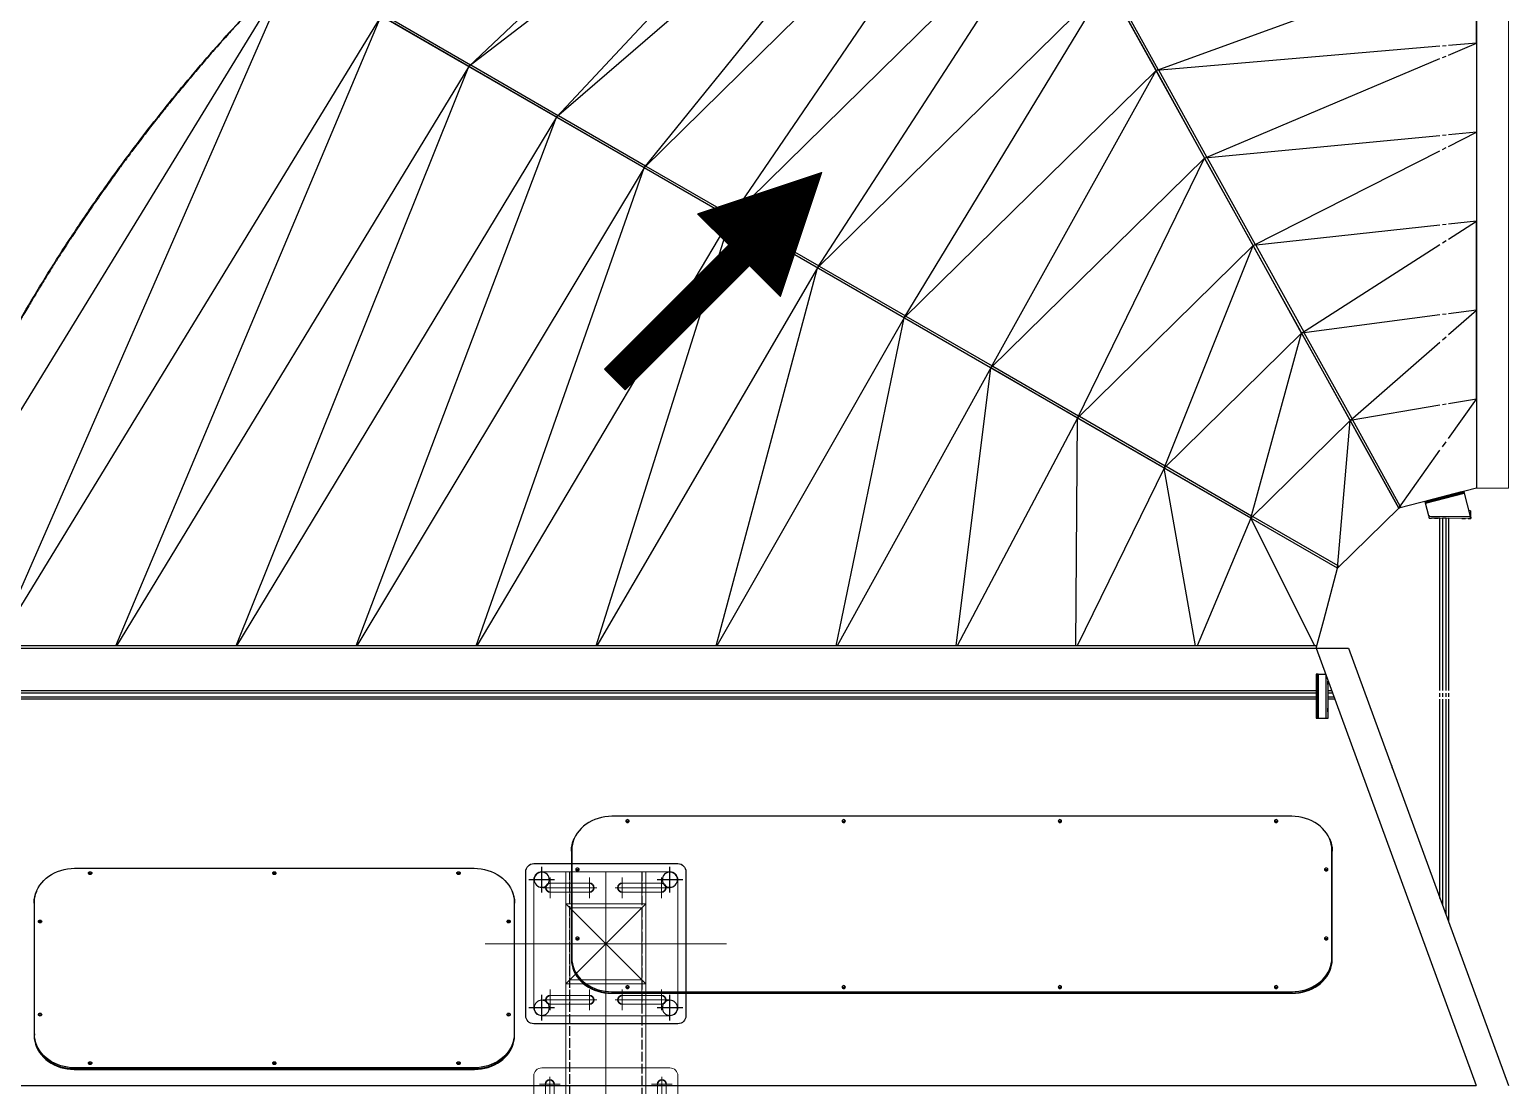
# Model space of a CAD drawing. Header units: millimetres. Extents: x 845401 to 948039, y 511594 to 550263.
# Drawn here: x 922749 to 924595, y 532610 to 533928 of the extents above; entities that cross this region are included whole.
import ezdxf

# ---------------------------------------------------------------- set-up
doc = ezdxf.new("R2010")
doc.units = ezdxf.units.MM
doc.linetypes.add('ACAD_ISO02W100', pattern=[15, 12, -3])
doc.linetypes.add('CENTER', pattern=[0])
for name, color, linetype in [('00', 7, 'Continuous'), ('3中心线层', 1, 'CENTER'), ('虚线', 4, 'ACAD_ISO02W100')]:
    doc.layers.add(name, color=color, linetype=linetype)
for name, color, linetype, lineweight in [('8101-0023040DXF_CONTINUOUS_LINE', 7, 'Continuous', 18), ('A-剖-0.10mm.......SECT-L01', 255, 'Continuous', 18), ('中心线', 1, 'CENTER', 9), ('粗实线', 7, 'Continuous', 30)]:
    doc.layers.add(name, color=color, linetype=linetype, lineweight=lineweight)

# ---------------------------------------------------------------- blocks, each defined once
blk = doc.blocks.new('ljsfja-03269ee44')
h = blk.add_hatch()
h.set_pattern_fill('ANSI31', color=1, style=0)
h.set_pattern_definition([(45, (-831476.56413, 394010.49028), (-0.088388347648, 0.088388347648), [])])
h.paths.add_polyline_path([(476.5, 66.8), (76.5, 266.8), (76.5, 116.8), (-523.5, 116.8), (-523.5, 16.8), (76.5, 16.8), (76.5, -133.2)])
at = {"color": 1}
for points in [[(76.5, 116.8), (76.5, 266.8), (476.5, 66.8), (476.5, 66.8), (76.5, -133.2), (76.5, 16.8)], [(76.5, 16.8), (-523.5, 16.8), (-523.5, 116.8), (76.5, 116.8)]]:
    blk.add_lwpolyline(points, dxfattribs=at)
blk = doc.blocks.new('G$C0940C817')
at = {"linetype": 'Continuous', "lineweight": 25}
for p, q in [((40.3, 2079.5), (2240, 2079.5)), ((2040.1, 1533.5), (2240, 2079.5)), ((2080.3, 1533.5), (2280.3, 2079.5)), ((489.2, 2059.1), (489.2, 2059.4)), ((489.2, 2059.4), (989.2, 2059.4)), ((489.7, 2057.5), (489.7, 2059.1)), ((988.7, 2059.1), (489.7, 2059.1)), ((988.7, 2057.5), (489.7, 2057.5)), ((988.7, 2057.5), (988.7, 2059.1)), ((989.2, 2059.4), (989.2, 2059.1)), ((439.2, 1851.7), (439.2, 2017.2)), ((439.7, 2015.2), (439.7, 2016.8)), ((439.7, 2015.2), (439.7, 1850.6)), ((1038.7, 2015.2), (1038.7, 2016.8)), ((1038.7, 1850.6), (1038.7, 2015.2)), ((1039.2, 2017.2), (1039.2, 1851.7)), ((439.2, 2011.1), (439.7, 2011.1)), ((439.2, 2009.5), (439.7, 2009.5)), ((1038.7, 2011.1), (1039.2, 2011.1)), ((1038.7, 2009.5), (1039.2, 2009.5)), ((1160.2, 1964.1), (1160.2, 1964.4)), ((1160.2, 1964.4), (2010.2, 1964.4)), ((1160.7, 1962.5), (1160.7, 1964.1)), ((1160.7, 1964.1), (2009.7, 1964.1)), ((1160.7, 1962.5), (2009.7, 1962.5)), ((2009.7, 1962.5), (2009.7, 1964.1)), ((2010.2, 1964.4), (2010.2, 1964.1)), ((1110.2, 1786.7), (1110.2, 1922.2)), ((1110.7, 1920.2), (1110.7, 1921.8)), ((2059.7, 1920.2), (2059.7, 1921.8)), ((2060.2, 1922.2), (2060.2, 1786.7)), ((1110.2, 1916.1), (1110.7, 1916.1)), ((1110.2, 1914.5), (1110.7, 1914.5)), ((1110.7, 1785.6), (1110.7, 1920.2)), ((2059.7, 1920.2), (2059.7, 1785.6)), ((2059.7, 1916.1), (2060.2, 1916.1)), ((2059.7, 1914.5), (2060.2, 1914.5)), ((2202.3, 1866.5), (2202.3, 1597)), ((2205.3, 1597), (2205.3, 1874.7)), ((439.7, 1859.5), (439.2, 1859.5)), ((1039.2, 1859.5), (1038.7, 1859.5)), ((2197.7, 1597), (2197.7, 1854)), ((2194.7, 1845.8), (2194.7, 1597)), ((489.7, 1808.3), (988.7, 1808.3)), ((1110.7, 1794.5), (1110.2, 1794.5)), ((2060.2, 1794.5), (2059.7, 1794.5)), ((2009.7, 1743.3), (1160.7, 1743.3)), ((2135.1, 1680.5), (2134.1, 1680.5)), ((2135.1, 1683.2), (2135.1, 1680.5)), ((2040.2, 1621), (2041.7, 1621)), ((2040.2, 1618), (2040.2, 1621)), ((2041.7, 1621), (2040.2, 1621)), ((2040.2, 1621), (2040.2, 1621)), ((2041.7, 1618), (2040.2, 1618)), ((2040.2, 1569), (2040.2, 1618)), ((2041.7, 1621), (2041.7, 1618)), ((2041.7, 1621), (2041.7, 1621)), ((2041.7, 1566), (2041.7, 1621)), ((2041.7, 1569), (2041.7, 1618)), ((2041.7, 1603.9), (2041.7, 1608.1)), ((2042.7, 1566), (2042.7, 1621)), ((2042.7, 1621), (2042.7, 1621)), ((2042.7, 1621), (2052.2, 1621)), ((2042.7, 1621), (2052.2, 1621)), ((2052.2, 1621), (2052.2, 1621)), ((2052.2, 1566.6), (2052.2, 1621)), ((2053.2, 1621), (2053.2, 1621.1)), ((2054.7, 1621.1), (2053.2, 1621.1)), ((2053.2, 1621), (2054.7, 1621)), ((2054.7, 1621), (2054.7, 1621.1)), ((2054.7, 1611.1), (2054.7, 1621.1)), ((2054.7, 1573.4), (2054.7, 1621)), ((2054.7, 1608.5), (2054.7, 1612.7)), ((2054.7, 1612.7), (2054.7, 1612.7)), ((2054.7, 1612.7), (2054.7, 1608.5)), ((2054.7, 1612.6), (2054.7, 1612.6)), ((2054.7, 1612.6), (2054.7, 1608.4)), ((2054.7, 1608.4), (2054.7, 1612.6)), ((2054.7, 1597), (2054.7, 1611.1)), ((2054.7, 1608.5), (2054.7, 1608.5)), ((2054.7, 1608.4), (2054.7, 1608.4)), ((2040.2, 1597), (240.2, 1597)), ((240.2, 1594), (2040.2, 1594)), ((2040.2, 1589.4), (240.2, 1589.4)), ((2063.3, 1597), (2054.7, 1597)), ((2054.7, 1594), (2062.2, 1594)), ((2054.7, 1589.4), (2054.7, 1594)), ((2060.5, 1589.4), (2054.7, 1589.4)), ((2194.7, 1594), (2194.7, 1589.4)), ((2197.7, 1589.4), (2197.7, 1594)), ((2202.3, 1594), (2202.3, 1589.4)), ((2205.3, 1589.4), (2205.3, 1594)), ((240.2, 1586.4), (2040.2, 1586.4)), ((2041.7, 1583.1), (2041.7, 1578.9)), ((2054.7, 1586.4), (2059.4, 1586.4)), ((2054.7, 1576.1), (2054.7, 1586.4)), ((2054.7, 1574.5), (2054.7, 1578.7)), ((2054.7, 1578.7), (2054.7, 1578.7)), ((2054.7, 1578.7), (2054.7, 1574.5)), ((2054.7, 1578.6), (2054.7, 1578.6)), ((2054.7, 1578.6), (2054.7, 1574.4)), ((2054.7, 1574.4), (2054.7, 1578.6)), ((2054.7, 1573.4), (2054.7, 1576.1)), ((2054.7, 1574.5), (2054.7, 1574.5)), ((2054.7, 1574.4), (2054.7, 1574.4)), ((2194.7, 1586.4), (2194.7, 1371)), ((2197.7, 1371.1), (2197.7, 1586.4)), ((2202.3, 1586.4), (2202.3, 1371.1)), ((2205.3, 1371.1), (2205.3, 1586.4)), ((2040.2, 1569), (2041.7, 1569)), ((2040.2, 1566), (2040.2, 1569)), ((2041.7, 1566), (2040.2, 1566)), ((2041.7, 1569), (2041.7, 1566)), ((2041.7, 1566), (2041.7, 1566)), ((2042.7, 1566), (2052, 1566)), ((240.3, 1533.4), (2040, 1533.4)), ((2040, 1533.5), (2080.3, 1533.5)), ((2040, 1533.5), (2040.1, 1533.5)), ((2040, 1533.5), (2040, 1533.4)), ((2040, 1533.4), (2040.2, 1533.5)), ((2040.2, 1530.5), (2040.2, 1533.5)), ((2040.2, 1533.5), (2049.6, 1498.4)), ((2080.2, 1533.5), (2080.2, 1533.5)), ((2080.2, 1533.5), (2080.3, 1533.5)), ((2040.2, 1530.5), (240.2, 1530.5)), ((242, 1530.5), (761.6, 683.3)), ((391.5, 1530.5), (763.1, 680.8)), ((872.6, 743.9), (392, 1530.5)), ((541.4, 1530.5), (872.6, 743.9)), ((982, 807.1), (542, 1530.5)), ((691.4, 1530.5), (982, 807.1)), ((1091.5, 870.3), (692, 1530.5)), ((841.3, 1530.5), (1091.5, 870.3)), ((1200.9, 933.5), (842, 1530.5)), ((991.2, 1530.5), (1200.9, 933.5)), ((1309.2, 996), (991.9, 1530.5)), ((1141.1, 1530.5), (1309.2, 996)), ((1417.4, 1058.5), (1141.9, 1530.5)), ((1291, 1530.5), (1417.4, 1058.5)), ((1525.7, 1121), (1291.9, 1530.5)), ((1440.8, 1530.5), (1525.7, 1121)), ((1633.9, 1183.5), (1441.8, 1530.5)), ((1590.5, 1530.5), (1633.9, 1183.5)), ((1742.2, 1246), (1591.7, 1530.5)), ((1740.2, 1530.5), (1742.2, 1246)), ((1850.4, 1308.5), (1741.6, 1530.5)), ((1889.6, 1530.5), (1850.4, 1308.5)), ((1958.7, 1371), (1891.4, 1530.5)), ((2038.6, 1530.5), (1958.7, 1371)), ((2049.6, 1498.4), (2066.9, 1433.5)), ((2066.9, 1433.5), (1958.7, 1371)), ((1960.9, 1368.8), (2067.2, 1430.2)), ((2143.2, 1358.6), (2066.9, 1433.5)), ((2066.9, 1433.5), (2082.6, 1249.2)), ((2066.9, 1433.5), (2067.2, 1430.2)), ((2066.9, 1433.5), (2068.4, 1430.9)), ((2067.2, 1430.2), (2068.4, 1430.9)), ((1958.7, 1371), (1200.9, 933.5)), ((1958.7, 1371), (1850.4, 1308.5)), ((1852.7, 1306.3), (1959.5, 1368)), ((2082.6, 1249.2), (1958.7, 1371)), ((1958.7, 1371), (2022, 1139.9)), ((1960.9, 1368.8), (1958.7, 1371)), ((1958.7, 1371), (1959.5, 1368)), ((1959.5, 1368), (1960.9, 1368.8)), ((2180.6, 1368.1), (2176.6, 1352.5)), ((2180.6, 1368.1), (2180.6, 1367.7)), ((2180.6, 1367.7), (2181.4, 1367.7)), ((2233.1, 1371.4), (2181.3, 1370.9)), ((2181.4, 1368.4), (2232.4, 1368.9)), ((2181.4, 1367.7), (2181.4, 1368.4)), ((2194.7, 1371), (2184.3, 1370.9)), ((2202.3, 1371.1), (2197.7, 1371.1)), ((2230.1, 1371.3), (2205.3, 1371.1)), ((2225, 1340), (2232.4, 1368.9)), ((2232.8, 1361.8), (2232.7, 1369.5)), ((2233.1, 1369.9), (2233.1, 1371.4)), ((2143.2, 1358.6), (1658.4, 484)), ((2082.6, 1249.2), (2143.2, 1358.6)), ((2145.1, 1355.9), (2085.7, 1248.7)), ((2240.2, 1333.5), (2143.2, 1358.6)), ((2143.2, 1358.6), (2194.7, 1286.3)), ((2143.2, 1358.6), (2145.1, 1355.9)), ((2143.2, 1358.6), (2145.8, 1357.1)), ((2145.1, 1355.9), (2145.8, 1357.1)), ((2176.3, 1351.6), (2175.9, 1350.1)), ((2224.7, 1339), (2176.3, 1351.6)), ((2176.6, 1352.5), (2225, 1340)), ((2178.9, 1349.4), (2179.2, 1350.8)), ((2221.5, 1338.3), (2178.9, 1349.4)), ((2221.8, 1339.8), (2179.2, 1350.8)), ((2232.8, 1361.8), (2230.6, 1361.8)), ((2221.8, 1339.8), (2221.5, 1338.3)), ((2224.4, 1337.6), (2224.7, 1339)), ((2240.2, 333.5), (2240.2, 1333.5)), ((2240.2, 1333.5), (2240.2, 1333.5)), ((2240.2, 1222.4), (2240.2, 1333.5)), ((1850.4, 1308.5), (1742.2, 1246)), ((1744.4, 1243.8), (1851.6, 1305.7)), ((2022, 1139.9), (1850.4, 1308.5)), ((1850.4, 1308.5), (1961.4, 1030.6)), ((1852.7, 1306.3), (1850.4, 1308.5)), ((1850.4, 1308.5), (1851.6, 1305.7)), ((1852.7, 1306.3), (1851.6, 1305.7)), ((2197.7, 1282.1), (2202.3, 1275.6)), ((2205.3, 1271.4), (2240.2, 1222.4)), ((1742.2, 1246), (1633.9, 1183.5)), ((1636.2, 1181.3), (1743.5, 1243.3)), ((1961.4, 1030.6), (1742.2, 1246)), ((1742.2, 1246), (1900.8, 921.3)), ((1744.4, 1243.8), (1742.2, 1246)), ((1742.2, 1246), (1743.5, 1243.3)), ((1744.4, 1243.8), (1743.5, 1243.3)), ((2022, 1139.9), (2082.6, 1249.2)), ((2084.9, 1247.2), (2025.2, 1139.5)), ((2194.7, 1230.1), (2082.6, 1249.2)), ((2082.6, 1249.2), (2194.7, 1151.1)), ((2085.7, 1248.7), (2082.6, 1249.2)), ((2082.6, 1249.2), (2084.9, 1247.2)), ((2085.7, 1248.7), (2084.9, 1247.2)), ((2202.3, 1228.8), (2197.7, 1229.6)), ((2240.2, 1222.4), (2205.3, 1228.3)), ((2240.2, 1222.4), (2240.2, 1111.3)), ((1633.9, 1183.5), (1525.7, 1121)), ((1900.8, 921.3), (1633.9, 1183.5)), ((1633.9, 1183.5), (1840.2, 811.9)), ((1636.2, 1181.3), (1633.9, 1183.5)), ((1633.9, 1183.5), (1635.4, 1180.9)), ((1527.9, 1118.8), (1635.4, 1180.9)), ((1635.4, 1180.9), (1636.2, 1181.3)), ((2197.7, 1148.5), (2202.3, 1144.5)), ((2022, 1139.9), (1961.4, 1030.6)), ((1964.6, 1030.2), (2024.5, 1138.3)), ((2194.7, 1117.3), (2022, 1139.9)), ((2022, 1139.9), (2194.7, 1029.3)), ((2025.2, 1139.5), (2022, 1139.9)), ((2022, 1139.9), (2024.5, 1138.3)), ((2025.2, 1139.5), (2024.5, 1138.3)), ((2205.3, 1141.8), (2240.2, 1111.3)), ((1525.7, 1121), (1417.4, 1058.5)), ((1419.6, 1056.3), (1527.2, 1118.4)), ((1840.2, 811.9), (1525.7, 1121)), ((1525.7, 1121), (1779.6, 702.6)), ((1527.9, 1118.8), (1525.7, 1121)), ((1525.7, 1121), (1527.2, 1118.4)), ((1527.2, 1118.4), (1527.9, 1118.8)), ((2202.3, 1116.3), (2197.7, 1116.9)), ((2240.2, 1111.3), (2205.3, 1115.9)), ((2240.2, 1111.3), (2240.2, 1000.2)), ((1417.4, 1058.5), (1309.2, 996)), ((1311.4, 993.8), (1419.1, 1056)), ((1779.6, 702.6), (1417.4, 1058.5)), ((1417.4, 1058.5), (1719, 593.3)), ((1419.6, 1056.3), (1417.4, 1058.5)), ((1417.4, 1058.5), (1419.1, 1056)), ((1419.6, 1056.3), (1419.1, 1056)), ((1961.4, 1030.6), (1900.8, 921.3)), ((1904, 921), (1964.1, 1029.2)), ((2194.7, 1005.1), (1961.4, 1030.6)), ((1961.4, 1030.6), (2194.7, 912.2)), ((1964.6, 1030.2), (1961.4, 1030.6)), ((1961.4, 1030.6), (1964.1, 1029.2)), ((1964.1, 1029.2), (1964.6, 1030.2)), ((2197.7, 1027.4), (2202.3, 1024.4)), ((2205.3, 1022.5), (2240.2, 1000.2)), ((2202.3, 1004.3), (2197.7, 1004.8)), ((2240.2, 1000.2), (2205.3, 1004)), ((2240.2, 889.1), (2240.2, 1000.2)), ((1309.2, 996), (1200.9, 933.5)), ((1203.1, 931.3), (1310.9, 993.5)), ((1719, 593.3), (1309.2, 996)), ((1309.2, 996), (1658.4, 484)), ((1311.4, 993.8), (1309.2, 996)), ((1309.2, 996), (1310.9, 993.5)), ((1311.4, 993.8), (1310.9, 993.5)), ((1200.9, 933.5), (763.1, 680.8)), ((1200.9, 933.5), (1091.5, 870.3)), ((1093.9, 868.2), (1202.8, 931.1)), ((1200.9, 933.5), (1619.9, 414.6)), ((1658.4, 484), (1200.9, 933.5)), ((1200.9, 933.5), (1202.8, 931.1)), ((1203.1, 931.3), (1200.9, 933.5)), ((1202.8, 931.1), (1203.1, 931.3)), ((1840.2, 811.9), (1900.8, 921.3)), ((1903.6, 920.1), (1843.5, 811.7)), ((2194.7, 893.4), (1900.8, 921.3)), ((1900.8, 921.3), (2194.7, 797.2)), ((1904, 921), (1900.8, 921.3)), ((1900.8, 921.3), (1903.6, 920.1)), ((1903.6, 920.1), (1904, 921)), ((2197.7, 910.6), (2202.3, 908.3)), ((2205.3, 906.8), (2240.2, 889.1)), ((2202.3, 892.7), (2197.7, 893.1)), ((2240.2, 889.1), (2205.3, 892.4)), ((2240.2, 777.9), (2240.2, 889.1)), ((1091.5, 870.3), (982, 807.1)), ((984.6, 805.1), (1093.6, 868.1)), ((1091.5, 870.3), (1581.5, 345.2)), ((1619.9, 414.6), (1091.5, 870.3)), ((1091.5, 870.3), (1093.6, 868.1)), ((1093.9, 868.2), (1091.5, 870.3)), ((1093.6, 868.1), (1093.9, 868.2)), ((982, 807.1), (872.6, 743.9)), ((875.3, 742), (984.3, 805)), ((982, 807.1), (1543, 275.9)), ((1581.5, 345.2), (982, 807.1)), ((982, 807.1), (984.3, 805)), ((984.6, 805.1), (982, 807.1)), ((984.3, 805), (984.6, 805.1)), ((1779.6, 702.6), (1840.2, 811.9)), ((1843, 810.9), (1782.9, 702.4)), ((2194.7, 781.8), (1840.2, 811.9)), ((1840.2, 811.9), (2194.7, 683.3)), ((1843.5, 811.7), (1840.2, 811.9)), ((1840.2, 811.9), (1843, 810.9)), ((1843.5, 811.7), (1843, 810.9)), ((2197.7, 795.9), (2202.3, 794)), ((2202.3, 781.2), (2197.7, 781.6)), ((2205.3, 792.7), (2240.2, 777.9)), ((2240.2, 777.9), (2205.3, 780.9)), ((2240.2, 777.9), (2240.2, 666.8))]:
    blk.add_line(p, q, dxfattribs=at)
at = {"color": 4}
blk.add_line((2240.2, 1333.5), (2280.2, 1333.5), dxfattribs=at)
at = {"linetype": 'Continuous', "lineweight": 25, "flags": 128}
for points in [[(439.2, 2017.2), (439.3, 2020.9), (439.9, 2024.5), (440.9, 2028.1), (442.2, 2031.6), (443.8, 2035), (445.8, 2038.3), (448.2, 2041.4), (450.8, 2044.3), (453.8, 2047.1), (457, 2049.6), (460.5, 2051.8), (464.2, 2053.8), (468, 2055.5), (472.1, 2056.9), (476.2, 2058), (480.5, 2058.8), (484.8, 2059.3), (489.2, 2059.4)], [(489.7, 2059.1), (485.3, 2058.9), (481, 2058.4), (476.7, 2057.6), (472.6, 2056.5), (468.5, 2055.1), (464.7, 2053.4), (461, 2051.4), (457.5, 2049.2), (454.3, 2046.7), (451.3, 2044), (448.7, 2041.1), (446.3, 2037.9), (444.3, 2034.7), (442.7, 2031.3), (441.4, 2027.7), (440.4, 2024.1), (439.8, 2020.5), (439.7, 2016.8)], [(489.7, 2057.5), (485.3, 2057.3), (481, 2056.8), (476.7, 2056), (472.6, 2054.9), (468.5, 2053.5), (464.7, 2051.8), (461, 2049.8), (457.5, 2047.6), (454.3, 2045.1), (451.3, 2042.4), (448.7, 2039.5), (446.3, 2036.3), (444.3, 2033.1), (442.7, 2029.7), (441.4, 2026.1), (440.4, 2022.5), (439.8, 2018.9), (439.7, 2015.2)], [(509.2, 2049.8), (510, 2049.9), (510.6, 2050.3), (511.1, 2050.9), (511.3, 2051.6), (511.1, 2052.2), (510.6, 2052.8), (510, 2053.2), (509.2, 2053.3), (508.3, 2053.2), (507.7, 2052.8), (507.2, 2052.2), (507.1, 2051.6), (507.2, 2050.9), (507.7, 2050.3), (508.3, 2049.9), (509.2, 2049.8)], [(739.2, 2049.8), (740, 2049.9), (740.6, 2050.3), (741.1, 2050.9), (741.3, 2051.6), (741.1, 2052.2), (740.6, 2052.8), (740, 2053.2), (739.2, 2053.3), (738.3, 2053.2), (737.7, 2052.8), (737.2, 2052.2), (737.1, 2051.6), (737.2, 2050.9), (737.7, 2050.3), (738.3, 2049.9), (739.2, 2049.8)], [(969.2, 2049.8), (970, 2049.9), (970.6, 2050.3), (971.1, 2050.9), (971.3, 2051.6), (971.1, 2052.2), (970.6, 2052.8), (970, 2053.2), (969.2, 2053.3), (968.3, 2053.2), (967.7, 2052.8), (967.2, 2052.2), (967.1, 2051.6), (967.2, 2050.9), (967.7, 2050.3), (968.3, 2049.9), (969.2, 2049.8)], [(1038.7, 2016.8), (1038.5, 2020.5), (1037.9, 2024.1), (1036.9, 2027.7), (1035.6, 2031.3), (1034, 2034.7), (1032, 2037.9), (1029.6, 2041.1), (1027, 2044), (1024, 2046.7), (1020.8, 2049.2), (1017.3, 2051.4), (1013.7, 2053.4), (1009.8, 2055.1), (1005.8, 2056.5), (1001.6, 2057.6), (997.3, 2058.4), (993, 2058.9), (988.7, 2059.1)], [(1038.7, 2015.2), (1038.5, 2018.9), (1037.9, 2022.5), (1036.9, 2026.1), (1035.6, 2029.7), (1034, 2033.1), (1032, 2036.3), (1029.6, 2039.5), (1027, 2042.4), (1024, 2045.1), (1020.8, 2047.6), (1017.3, 2049.8), (1013.7, 2051.8), (1009.8, 2053.5), (1005.8, 2054.9), (1001.6, 2056), (997.3, 2056.8), (993, 2057.3), (988.7, 2057.5)], [(989.2, 2059.4), (993.5, 2059.3), (997.8, 2058.8), (1002.1, 2058), (1006.3, 2056.9), (1010.3, 2055.5), (1014.2, 2053.8), (1017.8, 2051.8), (1021.3, 2049.6), (1024.5, 2047.1), (1027.5, 2044.3), (1030.1, 2041.4), (1032.5, 2038.3), (1034.5, 2035), (1036.1, 2031.6), (1037.4, 2028.1), (1038.4, 2024.5), (1039, 2020.9), (1039.2, 2017.2)], [(446.7, 1989.2), (447.5, 1989.3), (448.1, 1989.7), (448.6, 1990.3), (448.8, 1991), (448.6, 1991.7), (448.1, 1992.2), (447.5, 1992.6), (446.7, 1992.8), (445.8, 1992.6), (445.2, 1992.2), (444.7, 1991.7), (444.6, 1991), (444.7, 1990.3), (445.2, 1989.7), (445.8, 1989.3), (446.7, 1989.2)], [(1031.7, 1989.2), (1032.5, 1989.3), (1033.1, 1989.7), (1033.6, 1990.3), (1033.8, 1991), (1033.6, 1991.7), (1033.1, 1992.2), (1032.5, 1992.6), (1031.7, 1992.8), (1030.8, 1992.6), (1030.2, 1992.2), (1029.7, 1991.7), (1029.6, 1991), (1029.7, 1990.3), (1030.2, 1989.7), (1030.8, 1989.3), (1031.7, 1989.2)], [(1110.2, 1922.2), (1110.3, 1925.9), (1110.9, 1929.5), (1111.9, 1933.1), (1113.2, 1936.6), (1114.8, 1940), (1116.8, 1943.3), (1119.2, 1946.4), (1121.8, 1949.3), (1124.8, 1952.1), (1128, 1954.6), (1131.5, 1956.8), (1135.2, 1958.8), (1139, 1960.5), (1143.1, 1961.9), (1147.2, 1963), (1151.5, 1963.8), (1155.8, 1964.3), (1160.2, 1964.4)], [(1110.7, 1921.8), (1110.8, 1925.5), (1111.4, 1929.1), (1112.4, 1932.7), (1113.7, 1936.3), (1115.3, 1939.7), (1117.3, 1942.9), (1119.7, 1946.1), (1122.3, 1949), (1125.3, 1951.7), (1128.5, 1954.2), (1132, 1956.4), (1135.7, 1958.4), (1139.5, 1960.1), (1143.6, 1961.5), (1147.7, 1962.6), (1152, 1963.4), (1156.3, 1963.9), (1160.7, 1964.1)], [(1110.7, 1920.2), (1110.8, 1923.9), (1111.4, 1927.5), (1112.4, 1931.1), (1113.7, 1934.7), (1115.3, 1938.1), (1117.3, 1941.3), (1119.7, 1944.5), (1122.3, 1947.4), (1125.3, 1950.1), (1128.5, 1952.6), (1132, 1954.8), (1135.7, 1956.8), (1139.5, 1958.5), (1143.6, 1959.9), (1147.7, 1961), (1152, 1961.8), (1156.3, 1962.3), (1160.7, 1962.5)], [(1180.2, 1958.3), (1181, 1958.2), (1181.6, 1957.8), (1182.1, 1957.2), (1182.3, 1956.6), (1182.1, 1955.9), (1181.6, 1955.3), (1181, 1954.9), (1180.2, 1954.8), (1179.3, 1954.9), (1178.7, 1955.3), (1178.2, 1955.9), (1178.1, 1956.6), (1178.2, 1957.2), (1178.7, 1957.8), (1179.3, 1958.2), (1180.2, 1958.3)], [(1450.2, 1958.3), (1451, 1958.2), (1451.6, 1957.8), (1452.1, 1957.2), (1452.3, 1956.6), (1452.1, 1955.9), (1451.6, 1955.3), (1451, 1954.9), (1450.2, 1954.8), (1449.3, 1954.9), (1448.7, 1955.3), (1448.2, 1955.9), (1448.1, 1956.6), (1448.2, 1957.2), (1448.7, 1957.8), (1449.3, 1958.2), (1450.2, 1958.3)], [(1720.2, 1958.3), (1721, 1958.2), (1721.6, 1957.8), (1722.1, 1957.2), (1722.3, 1956.6), (1722.1, 1955.9), (1721.6, 1955.3), (1721, 1954.9), (1720.2, 1954.8), (1719.3, 1954.9), (1718.7, 1955.3), (1718.2, 1955.9), (1718.1, 1956.6), (1718.2, 1957.2), (1718.7, 1957.8), (1719.3, 1958.2), (1720.2, 1958.3)], [(1990.2, 1958.3), (1991, 1958.2), (1991.6, 1957.8), (1992.1, 1957.2), (1992.3, 1956.6), (1992.1, 1955.9), (1991.6, 1955.3), (1991, 1954.9), (1990.2, 1954.8), (1989.3, 1954.9), (1988.7, 1955.3), (1988.2, 1955.9), (1988.1, 1956.6), (1988.2, 1957.2), (1988.7, 1957.8), (1989.3, 1958.2), (1990.2, 1958.3)], [(2009.7, 1964.1), (2014, 1963.9), (2018.3, 1963.4), (2022.6, 1962.6), (2026.8, 1961.5), (2030.8, 1960.1), (2034.7, 1958.4), (2038.3, 1956.4), (2041.8, 1954.2), (2045, 1951.7), (2048, 1949), (2050.6, 1946.1), (2053, 1942.9), (2055, 1939.7), (2056.6, 1936.3), (2057.9, 1932.7), (2058.9, 1929.1), (2059.5, 1925.5), (2059.7, 1921.8)], [(2009.7, 1962.5), (2014, 1962.3), (2018.3, 1961.8), (2022.6, 1961), (2026.8, 1959.9), (2030.8, 1958.5), (2034.7, 1956.8), (2038.3, 1954.8), (2041.8, 1952.6), (2045, 1950.1), (2048, 1947.4), (2050.6, 1944.5), (2053, 1941.3), (2055, 1938.1), (2056.6, 1934.7), (2057.9, 1931.1), (2058.9, 1927.5), (2059.5, 1923.9), (2059.7, 1920.2)], [(2010.2, 1964.4), (2014.5, 1964.3), (2018.8, 1963.8), (2023.1, 1963), (2027.3, 1961.9), (2031.3, 1960.5), (2035.2, 1958.8), (2038.8, 1956.8), (2042.3, 1954.6), (2045.5, 1952.1), (2048.5, 1949.3), (2051.1, 1946.4), (2053.5, 1943.3), (2055.5, 1940), (2057.1, 1936.6), (2058.4, 1933.1), (2059.4, 1929.5), (2060, 1925.9), (2060.2, 1922.2)], [(1117.7, 1897.8), (1118.5, 1897.6), (1119.1, 1897.2), (1119.6, 1896.7), (1119.8, 1896), (1119.6, 1895.3), (1119.1, 1894.7), (1118.5, 1894.3), (1117.7, 1894.2), (1116.8, 1894.3), (1116.2, 1894.7), (1115.7, 1895.3), (1115.6, 1896), (1115.7, 1896.7), (1116.2, 1897.2), (1116.8, 1897.6), (1117.7, 1897.8)], [(2052.7, 1897.8), (2053.5, 1897.6), (2054.1, 1897.2), (2054.6, 1896.7), (2054.8, 1896), (2054.6, 1895.3), (2054.1, 1894.7), (2053.5, 1894.3), (2052.7, 1894.2), (2051.8, 1894.3), (2051.2, 1894.7), (2050.7, 1895.3), (2050.6, 1896), (2050.7, 1896.7), (2051.2, 1897.2), (2051.8, 1897.6), (2052.7, 1897.8)], [(446.7, 1873), (447.5, 1873.2), (448.1, 1873.5), (448.6, 1874.1), (448.8, 1874.8), (448.6, 1875.5), (448.1, 1876.1), (447.5, 1876.4), (446.7, 1876.6), (445.8, 1876.4), (445.2, 1876.1), (444.7, 1875.5), (444.6, 1874.8), (444.7, 1874.1), (445.2, 1873.5), (445.8, 1873.2), (446.7, 1873)], [(1031.7, 1873), (1032.5, 1873.2), (1033.1, 1873.5), (1033.6, 1874.1), (1033.8, 1874.8), (1033.6, 1875.5), (1033.1, 1876.1), (1032.5, 1876.4), (1031.7, 1876.6), (1030.8, 1876.4), (1030.2, 1876.1), (1029.7, 1875.5), (1029.6, 1874.8), (1029.7, 1874.1), (1030.2, 1873.5), (1030.8, 1873.2), (1031.7, 1873)], [(439.7, 1850.6), (439.8, 1846.9), (440.4, 1843.2), (441.4, 1839.6), (442.7, 1836.1), (444.3, 1832.7), (446.3, 1829.5), (448.7, 1826.3), (451.3, 1823.4), (454.3, 1820.7), (457.5, 1818.2), (461, 1816), (464.7, 1814), (468.5, 1812.3), (472.6, 1810.9), (476.7, 1809.8), (481, 1809), (485.3, 1808.5), (489.7, 1808.3)], [(988.7, 1808.3), (993, 1808.5), (997.3, 1809), (1001.6, 1809.8), (1005.8, 1810.9), (1009.8, 1812.3), (1013.7, 1814), (1017.3, 1816), (1020.8, 1818.2), (1024, 1820.7), (1027, 1823.4), (1029.6, 1826.3), (1032, 1829.5), (1034, 1832.7), (1035.6, 1836.1), (1036.9, 1839.6), (1037.9, 1843.2), (1038.5, 1846.9), (1038.7, 1850.6)], [(509.2, 1812.5), (510, 1812.6), (510.6, 1813), (511.1, 1813.6), (511.3, 1814.2), (511.1, 1814.9), (510.6, 1815.5), (510, 1815.9), (509.2, 1816), (508.3, 1815.9), (507.7, 1815.5), (507.2, 1814.9), (507.1, 1814.2), (507.2, 1813.6), (507.7, 1813), (508.3, 1812.6), (509.2, 1812.5)], [(739.2, 1812.5), (740, 1812.6), (740.6, 1813), (741.1, 1813.6), (741.3, 1814.2), (741.1, 1814.9), (740.6, 1815.5), (740, 1815.9), (739.2, 1816), (738.3, 1815.9), (737.7, 1815.5), (737.2, 1814.9), (737.1, 1814.2), (737.2, 1813.6), (737.7, 1813), (738.3, 1812.6), (739.2, 1812.5)], [(969.2, 1812.5), (970, 1812.6), (970.6, 1813), (971.1, 1813.6), (971.3, 1814.2), (971.1, 1814.9), (970.6, 1815.5), (970, 1815.9), (969.2, 1816), (968.3, 1815.9), (967.7, 1815.5), (967.2, 1814.9), (967.1, 1814.2), (967.2, 1813.6), (967.7, 1813), (968.3, 1812.6), (969.2, 1812.5)], [(1117.7, 1811.6), (1118.5, 1811.4), (1119.1, 1811.1), (1119.6, 1810.5), (1119.8, 1809.8), (1119.6, 1809.1), (1119.1, 1808.5), (1118.5, 1808.2), (1117.7, 1808), (1116.8, 1808.2), (1116.2, 1808.5), (1115.7, 1809.1), (1115.6, 1809.8), (1115.7, 1810.5), (1116.2, 1811.1), (1116.8, 1811.4), (1117.7, 1811.6)], [(2052.7, 1811.6), (2053.5, 1811.4), (2054.1, 1811.1), (2054.6, 1810.5), (2054.8, 1809.8), (2054.6, 1809.1), (2054.1, 1808.5), (2053.5, 1808.2), (2052.7, 1808), (2051.8, 1808.2), (2051.2, 1808.5), (2050.7, 1809.1), (2050.6, 1809.8), (2050.7, 1810.5), (2051.2, 1811.1), (2051.8, 1811.4), (2052.7, 1811.6)], [(1160.7, 1743.3), (1156.3, 1743.5), (1152, 1744), (1147.7, 1744.8), (1143.6, 1745.9), (1139.5, 1747.3), (1135.7, 1749), (1132, 1751), (1128.5, 1753.2), (1125.3, 1755.7), (1122.3, 1758.4), (1119.7, 1761.3), (1117.3, 1764.5), (1115.3, 1767.7), (1113.7, 1771.1), (1112.4, 1774.6), (1111.4, 1778.2), (1110.8, 1781.9), (1110.7, 1785.6)], [(2059.7, 1785.6), (2059.5, 1781.9), (2058.9, 1778.2), (2057.9, 1774.6), (2056.6, 1771.1), (2055, 1767.7), (2053, 1764.5), (2050.6, 1761.3), (2048, 1758.4), (2045, 1755.7), (2041.8, 1753.2), (2038.3, 1751), (2034.7, 1749), (2030.8, 1747.3), (2026.8, 1745.9), (2022.6, 1744.8), (2018.3, 1744), (2014, 1743.5), (2009.7, 1743.3)], [(1180.2, 1751), (1181, 1750.9), (1181.6, 1750.5), (1182.1, 1749.9), (1182.3, 1749.2), (1182.1, 1748.6), (1181.6, 1748), (1181, 1747.6), (1180.2, 1747.5), (1179.3, 1747.6), (1178.7, 1748), (1178.2, 1748.6), (1178.1, 1749.2), (1178.2, 1749.9), (1178.7, 1750.5), (1179.3, 1750.9), (1180.2, 1751)], [(1450.2, 1751), (1451, 1750.9), (1451.6, 1750.5), (1452.1, 1749.9), (1452.3, 1749.2), (1452.1, 1748.6), (1451.6, 1748), (1451, 1747.6), (1450.2, 1747.5), (1449.3, 1747.6), (1448.7, 1748), (1448.2, 1748.6), (1448.1, 1749.2), (1448.2, 1749.9), (1448.7, 1750.5), (1449.3, 1750.9), (1450.2, 1751)], [(1720.2, 1751), (1721, 1750.9), (1721.6, 1750.5), (1722.1, 1749.9), (1722.3, 1749.2), (1722.1, 1748.6), (1721.6, 1748), (1721, 1747.6), (1720.2, 1747.5), (1719.3, 1747.6), (1718.7, 1748), (1718.2, 1748.6), (1718.1, 1749.2), (1718.2, 1749.9), (1718.7, 1750.5), (1719.3, 1750.9), (1720.2, 1751)], [(1990.2, 1751), (1991, 1750.9), (1991.6, 1750.5), (1992.1, 1749.9), (1992.3, 1749.2), (1992.1, 1748.6), (1991.6, 1748), (1991, 1747.6), (1990.2, 1747.5), (1989.3, 1747.6), (1988.7, 1748), (1988.2, 1748.6), (1988.1, 1749.2), (1988.2, 1749.9), (1988.7, 1750.5), (1989.3, 1750.9), (1990.2, 1751)], [(2040.2, 1621), (2040.2, 1621), (2040.3, 1621), (2040.6, 1621), (2040.9, 1621), (2041.3, 1621), (2041.7, 1621), (2042.2, 1621), (2042.7, 1621)], [(2052.2, 1621), (2052.6, 1621), (2053.1, 1621), (2053.5, 1621), (2053.9, 1621), (2054.2, 1621), (2054.5, 1621), (2054.6, 1621), (2054.7, 1621)], [(2181.3, 1370.9), (2181.3, 1370.9), (2181.3, 1370.7), (2181.3, 1370.5), (2181.3, 1370.2), (2181.3, 1369.8), (2181.3, 1369.4), (2181.3, 1368.9), (2181.4, 1368.4)], [(2181.3, 1370.9), (2181.4, 1370.9), (2181.6, 1370.9), (2181.8, 1370.9), (2182.2, 1370.9), (2182.7, 1370.9), (2183.2, 1370.9), (2183.7, 1370.9), (2184.3, 1370.9)], [(2188, 1371), (2188.1, 1371), (2188.6, 1371), (2189.4, 1371), (2190.2, 1371), (2191.1, 1371), (2191.8, 1371), (2192.3, 1371), (2192.5, 1371)], [(2192.5, 1371), (2192.3, 1371), (2191.8, 1371), (2191.1, 1371), (2190.2, 1371), (2189.4, 1371), (2188.6, 1371), (2188.1, 1371), (2188, 1371)], [(2222, 1371.3), (2222.1, 1371.3), (2222.6, 1371.3), (2223.4, 1371.3), (2224.2, 1371.3), (2225.1, 1371.3), (2225.8, 1371.3), (2226.3, 1371.3), (2226.5, 1371.3)], [(2226.5, 1371.3), (2226.3, 1371.3), (2225.8, 1371.3), (2225.1, 1371.3), (2224.2, 1371.3), (2223.4, 1371.3), (2222.6, 1371.3), (2222.1, 1371.3), (2222, 1371.3)], [(2230.1, 1371.3), (2230.7, 1371.4), (2231.2, 1371.4), (2231.8, 1371.4), (2232.2, 1371.4), (2232.6, 1371.4), (2232.9, 1371.4), (2233, 1371.4), (2233.1, 1371.4)], [(2175.9, 1350.1), (2176, 1350.1), (2176.2, 1350), (2176.4, 1350), (2176.8, 1349.9), (2177.2, 1349.8), (2177.7, 1349.6), (2178.3, 1349.5), (2178.9, 1349.4)], [(2179.2, 1350.8), (2178.7, 1351), (2178.1, 1351.1), (2177.6, 1351.2), (2177.2, 1351.3), (2176.8, 1351.4), (2176.5, 1351.5), (2176.4, 1351.5), (2176.3, 1351.6)], [(2188.2, 1348.5), (2188, 1348.5), (2187.5, 1348.7), (2186.8, 1348.8), (2186, 1349.1), (2185.2, 1349.3), (2184.5, 1349.5), (2184, 1349.6), (2183.8, 1349.6), (2184, 1349.6), (2184.5, 1349.5), (2185.2, 1349.3), (2186, 1349.1), (2186.8, 1348.8), (2187.5, 1348.7), (2188, 1348.5), (2188.2, 1348.5)], [(2212.9, 1342.1), (2213, 1342.1), (2213.5, 1341.9), (2214.2, 1341.8), (2215, 1341.5), (2215.9, 1341.3), (2216.6, 1341.1), (2217.1, 1341), (2217.2, 1341), (2217.1, 1341), (2216.6, 1341.1), (2215.9, 1341.3), (2215, 1341.5), (2214.2, 1341.8), (2213.5, 1341.9), (2213, 1342.1), (2212.9, 1342.1)], [(2221.5, 1338.3), (2222, 1338.2), (2222.6, 1338), (2223.1, 1337.9), (2223.5, 1337.8), (2223.9, 1337.7), (2224.1, 1337.6), (2224.3, 1337.6), (2224.4, 1337.6)], [(2224.7, 1339), (2224.7, 1339.1), (2224.5, 1339.1), (2224.2, 1339.2), (2223.9, 1339.3), (2223.4, 1339.4), (2222.9, 1339.5), (2222.4, 1339.6), (2221.8, 1339.8)], [(2225, 1340), (2224.9, 1339.5), (2224.7, 1339.1), (2224.6, 1338.7), (2224.5, 1338.3), (2224.5, 1338), (2224.4, 1337.8), (2224.4, 1337.6), (2224.4, 1337.6)]]:
    blk.add_lwpolyline(points, dxfattribs=at)
at = {"color": 4}
blk.add_lwpolyline([(2240.2, 73.5), (2240.2, 1333.5), (2280.2, 1333.5), (2280.2, 73.5)], close=True, dxfattribs=at)
at = {"linetype": 'Continuous', "lineweight": 25}
for centre, radius, start, end in [((509.1, 2053.5), 2.16, 213.2268, 271.8446), ((509.1, 2053.4), 1.56, 202.3419, 273.337), ((509.2, 2053.4), 1.56, 266.6696, 337.6515), ((509.2, 2053.5), 2.16, 268.1601, 326.7685), ((739.1, 2053.5), 2.16, 213.2182, 271.8538), ((739.1, 2053.4), 1.56, 202.3886, 273.327), ((739.2, 2053.4), 1.56, 266.6804, 337.6033), ((739.2, 2053.5), 2.16, 268.1605, 326.7674), ((969.1, 2053.5), 2.16, 213.2187, 271.8527), ((969.1, 2053.4), 1.56, 202.3817, 273.3076), ((969.2, 2053.4), 1.56, 266.6718, 337.6469), ((969.2, 2053.5), 2.16, 268.1616, 326.767), ((446.6, 1993), 2.16, 213.2268, 271.8446), ((446.6, 1992.8), 1.56, 202.3802, 273.3186), ((446.7, 1992.8), 1.56, 266.6575, 337.6509), ((446.7, 1993), 2.16, 268.1605, 326.7674), ((1031.6, 1993), 2.16, 213.2187, 271.8527), ((1031.7, 1992.9), 1.68, 204.1397, 335.8603), ((1031.7, 1993), 2.16, 268.1616, 326.767), ((1180.1, 1958.4), 1.56, 202.4474, 273.3104), ((1180.2, 1958.4), 1.56, 266.6653, 337.584), ((1450.1, 1958.4), 1.56, 202.2562, 273.3366), ((1450.2, 1958.4), 1.56, 266.6641, 337.7423), ((1720.1, 1958.4), 1.56, 202.4692, 273.3214), ((1720.2, 1958.4), 1.56, 266.6793, 337.5293), ((1990.1, 1958.4), 1.56, 202.4531, 273.3167), ((1990.2, 1958.4), 1.56, 266.684, 337.5453), ((1180.2, 1958.6), 2.25, 213.6328, 326.3672), ((1450.2, 1958.6), 2.25, 213.6328, 326.3672), ((1720.2, 1958.6), 2.25, 213.6328, 326.3672), ((1990.2, 1958.6), 2.25, 213.6328, 326.3672), ((1117.7, 1898), 2.25, 213.6328, 326.3672), ((1117.6, 1897.8), 1.56, 202.265, 273.3362), ((1117.7, 1897.8), 1.56, 266.6704, 337.7284), ((2052.7, 1898), 2.25, 213.6324, 326.3676), ((2052.7, 1897.9), 1.68, 203.9649, 336.0348), ((446.6, 1876.8), 2.16, 213.2283, 271.8431), ((446.6, 1876.6), 1.56, 202.3289, 273.3181), ((446.7, 1876.6), 1.56, 266.6575, 337.7035), ((446.7, 1876.8), 2.16, 268.1616, 326.767), ((1031.6, 1876.8), 2.16, 213.2179, 271.8534), ((1031.7, 1876.7), 1.68, 204.0587, 335.941), ((1031.7, 1876.8), 2.16, 268.1609, 326.7677), ((475.9, 1851.9), 36.7, 180.1729, 204.0465), ((475.8, 1851.8), 36.7, 180.1577, 205.0222), ((1002.4, 1851.8), 36.7, 335.0009, 359.8218), ((1002.6, 1851.9), 36.6, 335.9221, 359.8624), ((509.1, 1816.2), 2.16, 213.228, 271.8434), ((509.2, 1816.1), 1.68, 204.0184, 335.9817), ((509.2, 1816.2), 2.16, 268.1613, 326.7673), ((739.1, 1816.2), 2.16, 213.2184, 271.853), ((739.2, 1816.1), 1.68, 204.0644, 335.9355), ((739.2, 1816.2), 2.16, 268.1614, 326.7672), ((969.1, 1816.2), 2.16, 213.2184, 271.853), ((969.2, 1816.1), 1.68, 204.042, 335.958), ((969.2, 1816.2), 2.16, 268.1613, 326.7672), ((1117.7, 1811.9), 2.25, 213.6327, 326.3673), ((1117.6, 1811.6), 1.56, 202.3039, 273.3177), ((1117.7, 1811.6), 1.56, 266.6582, 337.728), ((2052.7, 1811.9), 2.25, 213.6327, 326.3673), ((2052.7, 1811.7), 1.68, 203.9541, 336.0457), ((1146.8, 1786.9), 36.7, 180.1702, 204.0484), ((1146.8, 1786.8), 36.7, 180.1578, 205.0165), ((2023.4, 1786.8), 36.8, 335.0066, 359.8162), ((2023.5, 1786.9), 36.6, 335.9146, 359.8559), ((1180.2, 1751.3), 2.25, 213.6326, 326.3674), ((1180.2, 1751.1), 1.68, 204.0965, 335.903), ((1450.2, 1751.3), 2.25, 213.6329, 326.3671), ((1450.2, 1751.1), 1.68, 203.9365, 336.0634), ((1720.2, 1751.3), 2.25, 213.6326, 326.3674), ((1720.2, 1751.1), 1.68, 204.0064, 335.9933), ((1990.2, 1751.3), 2.25, 213.6326, 326.3674), ((1990.2, 1751.1), 1.68, 203.9198, 336.0802), ((2042.4, 1414.1), 206.9, 89.9307, 90.2076), ((2052.4, 1829.2), 208.2, 269.9324, 270.2076), ((2042.4, 1359.1), 206.9, 89.9307, 90.2076), ((2074.8, 1378.3), 105, 345.2296, 345.7752), ((1996.1, 1398.7), 236.3, 345.3807, 345.6232)]:
    blk.add_arc(centre, radius, start, end, dxfattribs=at)
for points, knots in [([(761, 682.9), (760.7, 683.2), (760.1, 683.8), (759.1, 684.8), (758.1, 685.8), (757.1, 686.8), (756.2, 687.7), (755.3, 688.6), (754.3, 689.6), (753.2, 690.8), (751.3, 692.6), (748.9, 695), (746, 698), (740.1, 704), (731.8, 712.7), (720.8, 724.1), (709.3, 736.4), (696.7, 750), (683.1, 764.9), (669.2, 780.5), (655.1, 796.6), (641, 813.1), (627.4, 829.3), (614.5, 844.9), (604.1, 857.8), (595.9, 868.1), (589.5, 876.2), (582.9, 884.7), (575.8, 893.9), (569.4, 902.3), (563.7, 909.8), (559, 916.1), (554.4, 922.3), (550.1, 928.1), (546.1, 933.5), (541.6, 939.7), (536.2, 947.1), (529.8, 956.1), (522.9, 965.9), (515.7, 976.1), (508.5, 986.6), (501.4, 997.1), (495.5, 1005.8), (490.8, 1012.8), (487.5, 1017.8), (484.5, 1022.3), (481.6, 1026.7), (478.6, 1031.4), (475.3, 1036.5), (471.7, 1042.1), (467.9, 1048.1), (464, 1054.2), (460, 1060.5), (456.1, 1066.8), (452.3, 1072.9), (448.9, 1078.5), (445.9, 1083.4), (443.1, 1088), (440.1, 1093), (436.5, 1099), (432.2, 1106.3), (428.1, 1113.2), (424.3, 1119.6), (421.2, 1125.1), (418.2, 1130.3), (415.7, 1134.6), (413.8, 1138), (412.1, 1140.9), (410.4, 1144), (408.4, 1147.5), (405.9, 1152), (403.1, 1157.1), (400.1, 1162.4), (397.2, 1167.8), (394.2, 1173.3), (390.9, 1179.3), (387.5, 1185.7), (383.9, 1192.5), (380, 1199.8), (376.3, 1206.8), (372.9, 1213.5), (369.8, 1219.5), (366.8, 1225.4), (364, 1230.9), (361.6, 1235.7), (359.7, 1239.6), (357.9, 1243.2), (356.2, 1246.7), (354.1, 1250.8), (352, 1255.3), (349.6, 1260), (347.4, 1264.7), (345.2, 1269.2), (342.9, 1274), (340.3, 1279.5), (337.3, 1285.9), (334.3, 1292.5), (331, 1299.5), (327.6, 1307), (323.9, 1315.1), (320.4, 1323.1), (316.9, 1330.9), (313.3, 1339.1), (310, 1346.7), (307.2, 1353.5), (304.9, 1358.8), (302.8, 1363.9), (300.7, 1368.9), (298.4, 1374.4), (296.1, 1380), (293.9, 1385.4), (291.8, 1390.7), (289.6, 1396), (287.3, 1401.8), (284.8, 1408.1), (282, 1415.2), (279.4, 1422.2), (276.9, 1428.5), (275, 1433.7), (273.3, 1438.1), (271.9, 1441.9), (270.6, 1445.4), (269.2, 1449.1), (268.2, 1451.8), (267.7, 1453.2)], [0, 0, 0, 0, 0.002584, 0.006242, 0.008633, 0.010627, 0.012268, 0.01364, 0.014878, 0.016733, 0.018981, 0.023318, 0.028008, 0.032995, 0.051262, 0.068177, 0.085685, 0.107305, 0.12977, 0.152516, 0.17665, 0.200544, 0.224102, 0.246454, 0.267401, 0.27852, 0.289562, 0.301361, 0.313952, 0.327307, 0.336079, 0.344674, 0.353094, 0.361075, 0.368346, 0.375025, 0.385961, 0.398051, 0.410942, 0.424579, 0.438573, 0.452246, 0.465589, 0.472791, 0.479276, 0.485043, 0.490321, 0.496233, 0.502801, 0.51011, 0.517735, 0.525477, 0.533499, 0.541643, 0.549547, 0.55656, 0.56267, 0.568004, 0.573598, 0.581638, 0.590586, 0.600766, 0.607359, 0.614391, 0.621062, 0.626628, 0.630285, 0.633483, 0.637202, 0.64154, 0.646498, 0.653643, 0.660203, 0.666004, 0.673193, 0.680364, 0.687921, 0.696119, 0.705008, 0.714333, 0.721614, 0.728848, 0.736032, 0.74269, 0.748412, 0.753229, 0.756743, 0.760954, 0.765862, 0.77141, 0.776709, 0.782822, 0.787996, 0.792641, 0.799648, 0.807494, 0.815233, 0.822699, 0.832019, 0.841713, 0.851093, 0.859822, 0.869051, 0.879411, 0.886294, 0.892499, 0.898033, 0.903676, 0.909986, 0.916803, 0.922901, 0.928835, 0.934791, 0.941309, 0.948491, 0.95659, 0.965623, 0.972173, 0.978128, 0.983158, 0.987262, 0.990932, 0.995169, 1, 1, 1, 1]), ([(2232.4, 1368.9), (2232.5, 1369.1), (2232.6, 1369.7), (2232.7, 1370.4), (2232.8, 1371), (2233, 1371.3), (2233.1, 1371.4), (2233.1, 1371.4)], [0, 0, 0, 0, 0.192808, 0.410586, 0.628357, 0.846128, 1, 1, 1, 1]), ([(2232.4, 1368.9), (2232.5, 1369), (2232.6, 1369.2), (2232.8, 1369.6), (2232.9, 1369.8), (2233, 1369.9), (2233.1, 1369.9), (2233.1, 1369.9)], [0, 0, 0, 0, 0.23366, 0.467352, 0.700869, 0.934392, 1, 1, 1, 1]), ([(370.8, 1216.8), (379.1, 1201), (395.6, 1169.2), (421.9, 1122.5), (449.3, 1076.5), (477.8, 1031.2), (507.5, 986.7), (538.2, 943), (569.1, 901.4), (600.1, 861.7), (631.1, 823.9), (662.8, 786.9), (695.5, 750.7), (728.1, 715.9), (750.3, 693.7), (761, 683)], [0, 0, 0, 0, 0.080376, 0.160751, 0.241127, 0.321502, 0.401878, 0.482254, 0.562629, 0.636307, 0.709985, 0.783663, 0.857341, 0.931018, 1, 1, 1, 1])]:
    blk.add_open_spline(points, degree=3, knots=knots, dxfattribs=at)
blk = doc.blocks.new('螺旋滑槽3-1')
at = {"rotation": 180}
blk.add_blockref('G$C0940C817', (1175202.3, 1943851.7, 12.9), dxfattribs=at)
at = {"color": 0, "xscale": 0.3655680015563961, "yscale": 0.3655680015563961, "zscale": 0.3655680015563961, "rotation": 134.9999999999907}
blk.add_blockref('ljsfja-03269ee44', (1173919.9, 1942806.5), dxfattribs=at)
blk = doc.blocks.new('A$C61054E4C')
at = {"layer": '8101-0023040DXF_CONTINUOUS_LINE', "color": 2, "xscale": -1, "rotation": 270}
blk.add_blockref('螺旋滑槽3-1', (-1942170.6, -1172882.2, -12.9), dxfattribs=at)
blk = doc.blocks.new('C线')
at = {"rotation": 90.00000000000021}
blk.add_blockref('A$C61054E4C', (1006505, 471845.9), dxfattribs=at)
blk = doc.blocks.new('G$C0CC04805')
for p, q in [((48.2, 18.5), (-0.8, 18.5)), ((48.2, 7.5), (-0.8, 7.5))]:
    blk.add_line(p, q)
at = {"layer": '中心线'}
for p, q in [((-0.8, 25.9), (-0.8, 0)), ((23.7, 25.9), (23.7, 0)), ((48.2, 25.9), (48.2, 0)), ((57.3, 13), (-9.5, 13))]:
    blk.add_line(p, q, dxfattribs=at)
at = {"layer": '粗实线'}
for centre, start, end in [((-0.8, 13), 90, 270), ((48.2, 13), 270, 90)]:
    blk.add_arc(centre, 5.5, start, end, dxfattribs=at)
blk = doc.blocks.new('G$C4B261617')
blk.add_lwpolyline([(165, -5), (5, -5, -0.414214), (-5, 5), (-5, 165, -0.414214), (5, 175), (165, 175, -0.414214), (175, 165), (175, 5, -0.414214)], format="xyb", close=True)
at = {"rotation": 90.00000000000001}
for p in [(28, 106.3), (28, 16.3)]:
    blk.add_blockref('G$C0CC04805', p, dxfattribs=at)
at = {"xscale": -1, "rotation": 270}
for p in [(142, 106.3), (142, 16.3)]:
    blk.add_blockref('G$C0CC04805', p, dxfattribs=at)
blk = doc.blocks.new('G$C42BA1229')
for p, q in [((0, 140), (1870, 140)), ((0, 40), (0, 140)), ((1870, 140), (1870, 40)), ((1870, 40), (0, 40))]:
    blk.add_line(p, q)
at = {"layer": '虚线'}
for p, q in [((0, 135), (1870, 135)), ((1870, 45), (0, 45))]:
    blk.add_line(p, q, dxfattribs=at)
at = {"color": 1, "xscale": -1, "rotation": 89.99999999999977}
blk.add_blockref('G$C4B261617', (420, 175), dxfattribs=at)
at = {"color": 1, "rotation": 269.9999999999999}
blk.add_blockref('G$C4B261617', (1450, 175), dxfattribs=at)
blk = doc.blocks.new('G$C701B5E6C')
at = {"ltscale": 20}
blk.add_lwpolyline([(40, 40), (40, 140), (140, 140), (140, 40)], close=True, dxfattribs=at)
at = {"color": 2, "ltscale": 20}
blk.add_lwpolyline([(45, 45), (45, 135), (135, 135), (135, 45)], close=True, dxfattribs=at)
at = {"layer": 'A-剖-0.10mm.......SECT-L01'}
for p, q in [((140, 40), (40, 140)), ((140, 140), (40, 40))]:
    blk.add_line(p, q, dxfattribs=at)
at = {"color": 1, "xscale": -1, "rotation": 89.99999999999974}
blk.add_blockref('G$C4B261617', (175, 175), dxfattribs=at)
blk = doc.blocks.new('G$CCE96E720')
at = {"color": 7, "linetype": 'Continuous', "lineweight": 25}
for p, q in [((0, 190), (0, 10)), ((190, 200), (10, 200)), ((200, 10), (200, 190)), ((10, 0), (190, 0))]:
    blk.add_line(p, q, dxfattribs=at)
for centre in [(20, 180), (180, 180), (20, 20), (180, 20)]:
    blk.add_circle(centre, 9.5, dxfattribs=at)
for centre, start, end in [((10, 190), 90, 180), ((190, 190), 0, 90), ((10, 10), 180, 270), ((190, 10), 270, 0)]:
    blk.add_arc(centre, 10, start, end, dxfattribs=at)
at = {"layer": '3中心线层', "ltscale": 20}
for p, q in [((20, 164), (20, 196)), ((180, 164), (180, 196)), ((36, 180), (4, 180)), ((196, 180), (164, 180)), ((36, 20), (4, 20)), ((20, 4), (20, 36)), ((196, 20), (164, 20)), ((180, 4), (180, 36))]:
    blk.add_line(p, q, dxfattribs=at)
blk = doc.blocks.new('G$C2713E08D')
at = {"ltscale": 20}
blk.add_lwpolyline([(50, 40), (150, 40), (150, 140), (50, 140)], close=True, dxfattribs=at)
at = {"color": 2, "ltscale": 20}
blk.add_lwpolyline([(55, 45), (145, 45), (145, 135), (55, 135)], close=True, dxfattribs=at)
at = {"layer": 'A-剖-0.10mm.......SECT-L01'}
for p, q in [((50, 140), (150, 40)), ((150, 140), (50, 40))]:
    blk.add_line(p, q, dxfattribs=at)
at = {"layer": 'A-剖-0.10mm.......SECT-L01', "xscale": -1, "rotation": 270}
blk.add_blockref('G$CCE96E720', (0, -10), dxfattribs=at)
blk = doc.blocks.new('G$CAE1C0C6B')
at = {"layer": 'A-剖-0.10mm.......SECT-L01', "xscale": -1, "rotation": 270}
blk.add_blockref('G$C2713E08D', (10, 0), dxfattribs=at)
blk = doc.blocks.new('G$C8AF01A7C')
at = {"layer": 'A-剖-0.10mm.......SECT-L01'}
blk.add_blockref('G$CAE1C0C6B', (0, 0), dxfattribs=at)
at = {"layer": 'A-剖-0.10mm.......SECT-L01', "rotation": 90}
blk.add_blockref('G$C701B5E6C', (190, 10), dxfattribs=at)
blk = doc.blocks.new('A$C43D91BAB')
at = {"layer": '中心线'}
for p, q in [((150.5, 10, 5486.1), (150.5, 1880, 5486.1)), ((0, 1790, 5486.1), (301, 1790, 5486.1)), ((0, 945, 5486.1), (301, 945, 5486.1)), ((0, 100, 5486.1), (301, 100, 5486.1))]:
    blk.add_line(p, q, dxfattribs=at)
at = {"layer": 'A-剖-0.10mm.......SECT-L01', "xscale": -1, "rotation": 90}
blk.add_blockref('G$C8AF01A7C', (250.5, 1890, 5486.1), dxfattribs=at)
at = {"layer": 'A-剖-0.10mm.......SECT-L01', "rotation": 90}
for name, p in [('G$C42BA1229', (240.5, 10, 5486.1)), ('G$C8AF01A7C', (250.5, 0, 5486.1))]:
    blk.add_blockref(name, p, dxfattribs=at)
blk = doc.blocks.new('BC线平台')
at = {"color": 0, "linetype": 'ByBlock'}
blk.add_blockref('A$C43D91BAB', (802629.4, 362955.4, -5485.2), dxfattribs=at)

msp = doc.modelspace()

# ---------------------------------------------------------------- block references
at = {"layer": '00'}
for name, p in [('BC线平台', (120688.3, 168041.3, -1)), ('C线', (-81869.8, 61162.2))]:
    msp.add_blockref(name, p, dxfattribs=at)

doc.saveas('drawing.dxf')
